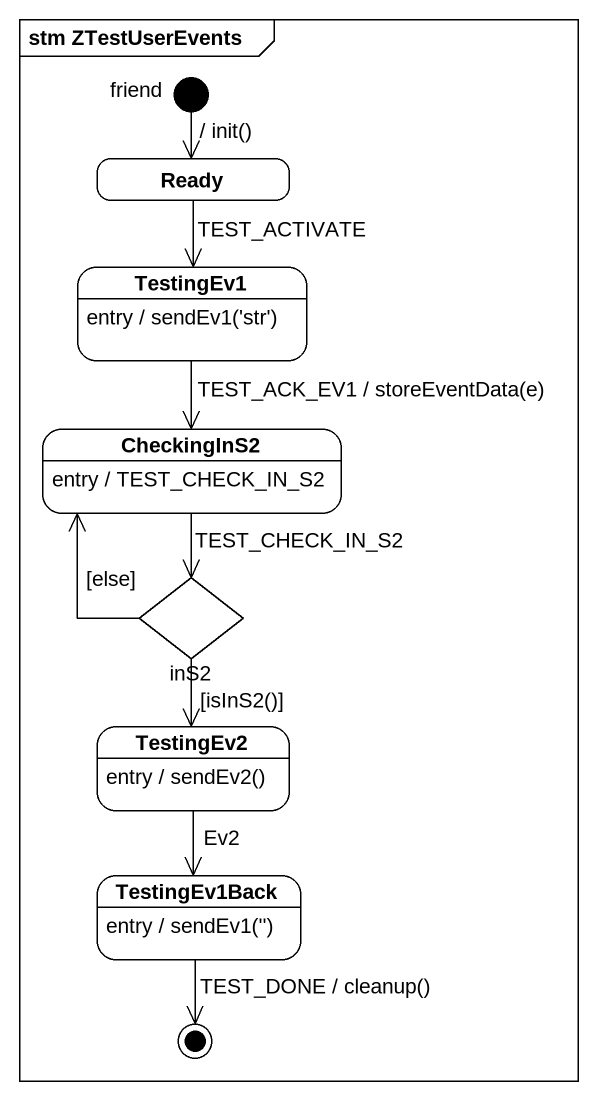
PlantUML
@startuml
mainframe stm ZTestUserEvents
hide empty description
state friend <<start>>
state Ready
state TestingEv1
TestingEv1 : entry / sendEv1('str')
state CheckingInS2
CheckingInS2 : entry / TEST_CHECK_IN_S2
state inS2 <<choice>>
state TestingEv2
TestingEv2 : entry / sendEv2()
state TestingEv1Back
TestingEv1Back : entry / sendEv1('')
friend --> Ready : / init()
Ready --> TestingEv1 : TEST_ACTIVATE
TestingEv1 --> CheckingInS2 : TEST_ACK_EV1 / storeEventData(e)
CheckingInS2 --> inS2 : TEST_CHECK_IN_S2
inS2 -up-> CheckingInS2 : [else]
inS2 --> TestingEv2 : [isInS2()]
TestingEv2 --> TestingEv1Back : Ev2
TestingEv1Back --> [*] : TEST_DONE / cleanup()
@enduml
